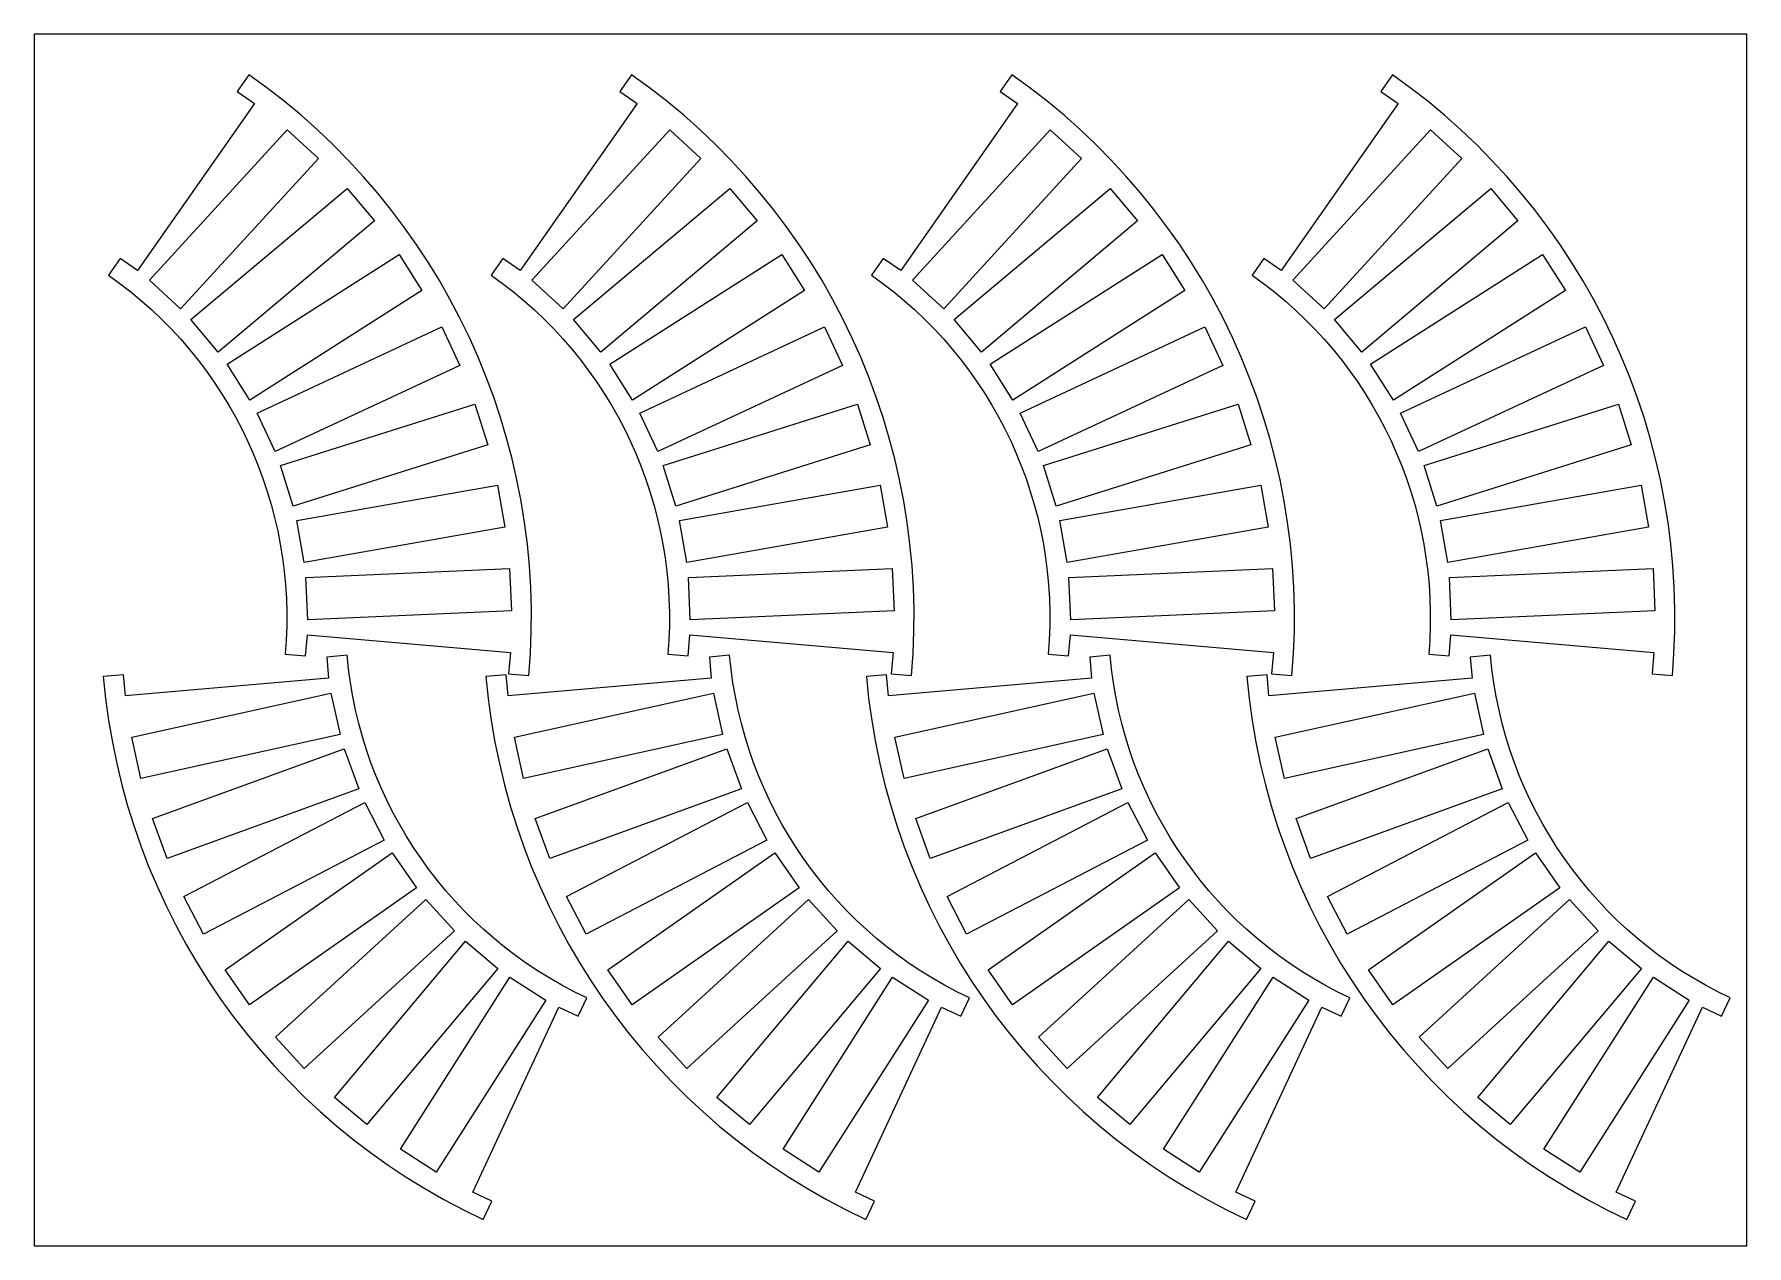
# Model space of a CAD drawing. Extents: x -5 to 415, y 3 to 300.
import ezdxf

# ---------------------------------------------------------------- set-up
doc = ezdxf.new("R2010")
doc.units = 0
doc.layers.get('0').update_dxf_attribs({"linetype": 'CONTINUOUS'})

msp = doc.modelspace()

# ---------------------------------------------------------------- linework, layer by layer
for points in [[(-4.73, 2.51), (415.27, 2.51), (415.27, 299.51), (-4.73, 299.51)], [(23.5, 239.25), (57.28, 276.11), (64.95, 269.09), (31.17, 232.22)], [(117.34, 239.25), (151.12, 276.11), (158.79, 269.09), (125.01, 232.22)], [(210.65, 239.25), (244.42, 276.11), (252.09, 269.09), (218.31, 232.22)], [(303.95, 239.25), (337.73, 276.11), (345.4, 269.09), (311.62, 232.22)], [(33.71, 229.56), (72.02, 261.7), (78.7, 253.74), (40.4, 221.6)], [(127.56, 229.56), (165.86, 261.7), (172.54, 253.74), (134.24, 221.6)], [(220.86, 229.56), (259.16, 261.7), (265.85, 253.74), (227.55, 221.6)], [(314.16, 229.56), (352.47, 261.7), (359.15, 253.74), (320.85, 221.6)], [(42.58, 218.63), (84.75, 245.49), (90.33, 236.72), (48.17, 209.85)], [(136.42, 218.63), (178.59, 245.49), (184.18, 236.72), (142.01, 209.85)], [(229.72, 218.63), (271.89, 245.49), (277.48, 236.72), (235.31, 209.85)], [(323.03, 218.63), (365.2, 245.49), (370.78, 236.72), (328.62, 209.85)], [(49.94, 206.62), (95.25, 227.76), (99.65, 218.33), (54.33, 197.2)], [(143.78, 206.62), (189.1, 227.76), (193.49, 218.33), (148.18, 197.2)], [(237.08, 206.62), (282.4, 227.76), (286.79, 218.33), (241.48, 197.2)], [(330.39, 206.62), (375.7, 227.76), (380.1, 218.33), (334.78, 197.2)], [(55.67, 193.77), (103.35, 208.8), (106.48, 198.88), (58.79, 183.85)], [(149.51, 193.77), (197.2, 208.8), (200.32, 198.88), (152.64, 183.85)], [(242.81, 193.77), (290.5, 208.8), (293.63, 198.88), (245.94, 183.85)], [(336.12, 193.77), (383.8, 208.8), (386.93, 198.88), (339.24, 183.85)], [(59.67, 180.27), (108.91, 188.95), (110.72, 178.71), (61.48, 170.03)], [(153.51, 180.27), (202.75, 188.95), (204.56, 178.71), (155.32, 170.03)], [(246.82, 180.27), (296.06, 188.95), (297.86, 178.71), (248.62, 170.03)], [(340.12, 180.27), (389.36, 188.95), (391.17, 178.71), (341.93, 170.03)], [(61.88, 166.36), (111.83, 168.55), (112.28, 158.16), (62.33, 155.97)], [(155.72, 166.36), (205.67, 168.55), (206.13, 158.16), (156.17, 155.97)], [(249.02, 166.36), (298.98, 168.55), (299.43, 158.16), (249.48, 155.97)], [(342.33, 166.36), (392.28, 168.55), (392.73, 158.16), (342.78, 155.97)], [(70.26, 127.86), (21.45, 117.03), (19.2, 127.19), (68.01, 138.01)], [(164.1, 127.86), (115.29, 117.03), (113.04, 127.19), (161.85, 138.01)], [(257.41, 127.86), (208.59, 117.03), (206.34, 127.19), (255.16, 138.01)], [(350.71, 127.86), (301.9, 117.03), (299.65, 127.19), (348.46, 138.01)], [(74.85, 114.55), (27.86, 97.45), (24.31, 107.22), (71.29, 124.32)], [(168.69, 114.55), (121.71, 97.45), (118.15, 107.22), (165.13, 124.32)], [(262, 114.55), (215.01, 97.45), (211.45, 107.22), (258.44, 124.32)], [(355.3, 114.55), (308.31, 97.45), (304.76, 107.22), (351.74, 124.32)], [(81.13, 101.95), (36.78, 78.86), (31.98, 88.09), (76.33, 111.17)], [(174.98, 101.95), (130.63, 78.86), (125.83, 88.09), (170.18, 111.17)], [(268.28, 101.95), (223.93, 78.86), (219.13, 88.09), (263.48, 111.17)], [(361.58, 101.95), (317.23, 78.86), (312.43, 88.09), (356.78, 111.17)], [(89.01, 90.28), (48.05, 61.6), (42.09, 70.12), (83.05, 98.8)], [(182.85, 90.28), (141.9, 61.6), (135.93, 70.12), (176.89, 98.8)], [(276.16, 90.28), (235.2, 61.6), (229.23, 70.12), (270.19, 98.8)], [(369.46, 90.28), (328.5, 61.6), (322.54, 70.12), (363.5, 98.8)], [(98.34, 79.74), (61.48, 45.96), (54.45, 53.63), (91.32, 87.41)], [(192.19, 79.74), (155.32, 45.96), (148.3, 53.63), (185.16, 87.41)], [(285.49, 79.74), (248.63, 45.96), (241.6, 53.63), (278.46, 87.41)], [(378.79, 79.74), (341.93, 45.96), (334.9, 53.63), (371.77, 87.41)], [(108.97, 70.51), (76.83, 32.21), (68.87, 38.89), (101, 77.19)], [(202.81, 70.51), (170.67, 32.21), (162.71, 38.89), (194.85, 77.19)], [(296.12, 70.51), (263.98, 32.21), (256.01, 38.89), (288.15, 77.19)], [(389.42, 70.51), (357.28, 32.21), (349.31, 38.89), (381.45, 77.19)], [(120.71, 62.74), (93.85, 20.57), (85.08, 26.16), (111.94, 68.33)], [(214.56, 62.74), (187.69, 20.57), (178.92, 26.16), (205.79, 68.33)], [(307.86, 62.74), (280.99, 20.57), (272.22, 26.16), (299.09, 68.33)], [(401.16, 62.74), (374.3, 20.57), (365.53, 26.16), (392.39, 68.33)]]:
    msp.add_lwpolyline(points, close=True)
for points in [[(112.06, 147.93), (111.61, 142.75), (116.59, 142.32, 0.267949), (47.91, 289.59), (45.04, 285.5), (49.3, 282.51), (20.63, 241.56), (16.37, 244.54), (13.5, 240.44, -0.267949), (56.82, 147.55), (61.8, 147.11), (62.25, 152.29)], [(205.9, 147.93), (205.45, 142.75), (210.43, 142.32, 0.267949), (141.76, 289.59), (138.89, 285.5), (143.15, 282.51), (114.47, 241.56), (110.21, 244.54), (107.34, 240.44, -0.267949), (150.66, 147.55), (155.64, 147.11), (156.09, 152.29)], [(299.21, 147.93), (298.75, 142.75), (303.73, 142.32, 0.267949), (235.06, 289.59), (232.19, 285.5), (236.45, 282.51), (207.77, 241.56), (203.51, 244.54), (200.64, 240.44, -0.267949), (243.96, 147.55), (248.94, 147.11), (249.4, 152.29)], [(392.51, 147.93), (392.06, 142.75), (397.04, 142.32, 0.267949), (328.36, 289.59), (325.49, 285.5), (329.75, 282.51), (301.08, 241.56), (296.82, 244.54), (293.95, 240.44, -0.267949), (337.27, 147.55), (342.25, 147.11), (342.7, 152.29)], [(17.64, 137.29), (17.19, 142.47), (12.21, 142.04, 0.267949), (105.41, 8.93), (107.53, 13.46), (102.81, 15.65), (123.94, 60.97), (128.66, 58.77), (130.77, 63.3, -0.267949), (71.98, 147.27), (67, 146.83), (67.45, 141.65)], [(111.48, 137.29), (111.03, 142.47), (106.05, 142.04, 0.267949), (199.25, 8.93), (201.37, 13.46), (196.66, 15.65), (217.79, 60.97), (222.5, 58.77), (224.61, 63.3, -0.267949), (165.82, 147.27), (160.84, 146.83), (161.29, 141.65)], [(204.79, 137.29), (204.33, 142.47), (199.35, 142.04, 0.267949), (292.56, 8.93), (294.67, 13.46), (289.96, 15.65), (311.09, 60.97), (315.8, 58.77), (317.92, 63.3, -0.267949), (259.12, 147.27), (254.14, 146.83), (254.6, 141.65)], [(298.09, 137.29), (297.64, 142.47), (292.66, 142.04, 0.267949), (385.86, 8.93), (387.98, 13.46), (383.26, 15.65), (404.39, 60.97), (409.11, 58.77), (411.22, 63.3, -0.267949), (352.43, 147.27), (347.45, 146.83), (347.9, 141.65)]]:
    msp.add_lwpolyline(points, format="xyb", close=True)

doc.saveas('drawing.dxf')
